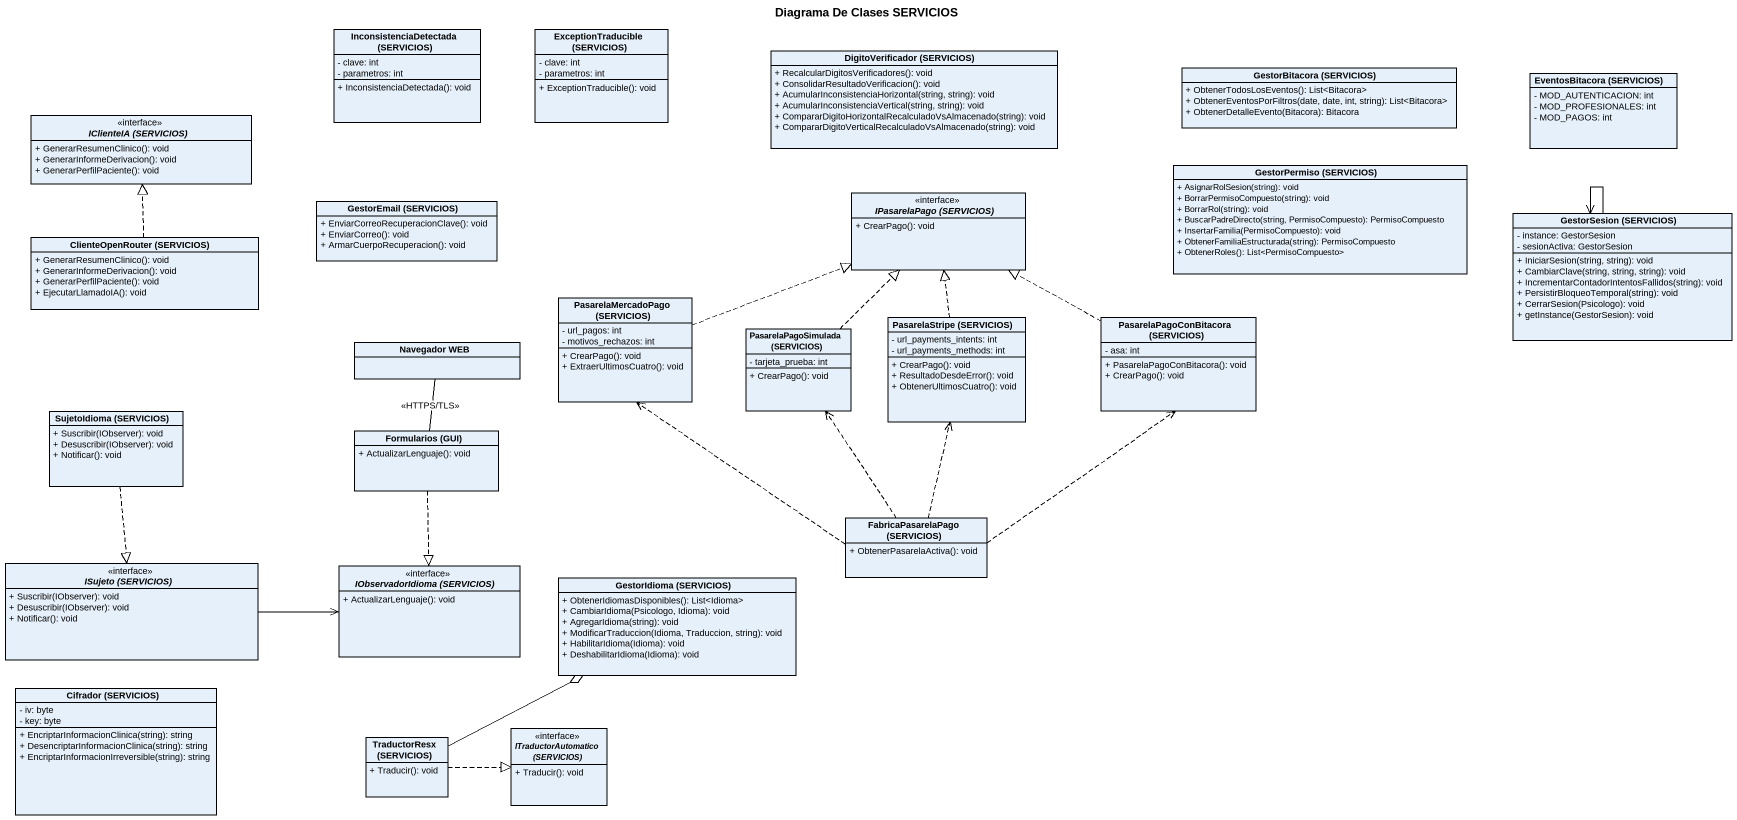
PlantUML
@startuml
title Diagrama De Clases SERVICIOS
hide circle
hide empty members
skinparam classAttributeIconSize 0
class "InconsistenciaDetectada (SERVICIOS)" as InconsistenciaDetectada {
  - clave: int
  - parametros: int
  + InconsistenciaDetectada(): void
}
class "ExceptionTraducible (SERVICIOS)" as ExceptionTraducible {
  - clave: int
  - parametros: int
  + ExceptionTraducible(): void
}
class "DigitoVerificador (SERVICIOS)" as DigitoVerificador_SERVICIOS {
  + RecalcularDigitosVerificadores(): void
  + ConsolidarResultadoVerificacion(): void
  + AcumularInconsistenciaHorizontal(string, string): void
  + AcumularInconsistenciaVertical(string, string): void
  + CompararDigitoHorizontalRecalculadoVsAlmacenado(string): void
  + CompararDigitoVerticalRecalculadoVsAlmacenado(string): void
}
class "GestorBitacora (SERVICIOS)" as GestorBitacora_SERVICIOS {
  + ObtenerTodosLosEventos(): List<Bitacora>
  + ObtenerEventosPorFiltros(date, date, int, string): List<Bitacora>
  + ObtenerDetalleEvento(Bitacora): Bitacora
}
class "EventosBitacora (SERVICIOS)" as EventosBitacora_SERVICIOS {
  - MOD_AUTENTICACION: int
  - MOD_PROFESIONALES: int
  - MOD_PAGOS: int
}
interface "IClienteIA (SERVICIOS)" as IClienteIA_SERVICIOS {
  + GenerarResumenClinico(): void
  + GenerarInformeDerivacion(): void
  + GenerarPerfilPaciente(): void
}
class "GestorPermiso (SERVICIOS)" as GestorPermiso_SERVICIOS {
  + AsignarRolSesion(string): void
  + BorrarPermisoCompuesto(string): void
  + BorrarRol(string): void
  + BuscarPadreDirecto(string, PermisoCompuesto): PermisoCompuesto
  + InsertarFamilia(PermisoCompuesto): void
  + ObtenerFamiliaEstructurada(string): PermisoCompuesto
  + ObtenerRoles(): List<PermisoCompuesto>
}
class "GestorEmail (SERVICIOS)" as GestorEmail_SERVICIOS {
  + EnviarCorreoRecuperacionClave(): void
  + EnviarCorreo(): void
  + ArmarCuerpoRecuperacion(): void
}
interface "IPasarelaPago (SERVICIOS)" as IPasarelaPago_SERVICIOS {
  + CrearPago(): void
}
class "GestorSesion (SERVICIOS)" as GestorSesion_SERVICIOS {
  - instance: GestorSesion
  - sesionActiva: GestorSesion
  + IniciarSesion(string, string): void
  + CambiarClave(string, string, string): void
  + IncrementarContadorIntentosFallidos(string): void
  + PersistirBloqueoTemporal(string): void
  + CerrarSesion(Psicologo): void
  + getInstance(GestorSesion): void
}
class "ClienteOpenRouter (SERVICIOS)" as ClienteOpenRouter_SERVICIOS {
  + GenerarResumenClinico(): void
  + GenerarInformeDerivacion(): void
  + GenerarPerfilPaciente(): void
  + EjecutarLlamadoIA(): void
}
class "PasarelaMercadoPago (SERVICIOS)" as PasarelaMercadoPago {
  - url_pagos: int
  - motivos_rechazos: int
  + CrearPago(): void
  + ExtraerUltimosCuatro(): void
}
class "PasarelaPagoSimulada (SERVICIOS)" as PasarelaPagoSimulada {
  - tarjeta_prueba: int
  + CrearPago(): void
}
class "PasarelaStripe (SERVICIOS)" as PasarelaStripe_SERVICIOS {
  - url_payments_intents: int
  - url_payments_methods: int
  + CrearPago(): void
  + ResultadoDesdeError(): void
  + ObtenerUltimosCuatro(): void
}
class "PasarelaPagoConBitacora (SERVICIOS)" as PasarelaPagoConBitacora {
  - asa: int
  + PasarelaPagoConBitacora(): void
  + CrearPago(): void
}
class "Navegador WEB" as Navegador_WEB
class "SujetoIdioma (SERVICIOS)" as SujetoIdioma_SERVICIOS {
  + Suscribir(IObserver): void
  + Desuscribir(IObserver): void
  + Notificar(): void
}
class "Formularios (GUI)" as Formularios_GUI {
  + ActualizarLenguaje(): void
}
class "FabricaPasarelaPago (SERVICIOS)" as FabricaPasarelaPago {
  + ObtenerPasarelaActiva(): void
}
interface "ISujeto (SERVICIOS)" as ISujeto_SERVICIOS {
  + Suscribir(IObserver): void
  + Desuscribir(IObserver): void
  + Notificar(): void
}
interface "IObservadorIdioma (SERVICIOS)" as IObservadorIdioma_SERVICIOS {
  + ActualizarLenguaje(): void
}
class "GestorIdioma (SERVICIOS)" as GestorIdioma_SERVICIOS {
  + ObtenerIdiomasDisponibles(): List<Idioma>
  + CambiarIdioma(Psicologo, Idioma): void
  + AgregarIdioma(string): void
  + ModificarTraduccion(Idioma, Traduccion, string): void
  + HabilitarIdioma(Idioma): void
  + DeshabilitarIdioma(Idioma): void
}
class "Cifrador (SERVICIOS)" as Cifrador_SERVICIOS {
  - iv: byte
  - key: byte
  + EncriptarInformacionClinica(string): string
  + DesencriptarInformacionClinica(string): string
  + EncriptarInformacionIrreversible(string): string
}
class "TraductorResx (SERVICIOS)" as TraductorResx_SERVICIOS {
  + Traducir(): void
}
interface "ITraductorAutomatico (SERVICIOS)" as ITraductorAutomatico {
  + Traducir(): void
}
GestorSesion_SERVICIOS --> GestorSesion_SERVICIOS
ClienteOpenRouter_SERVICIOS .up.|> IClienteIA_SERVICIOS
PasarelaMercadoPago .right.|> IPasarelaPago_SERVICIOS
PasarelaPagoSimulada .up.|> IPasarelaPago_SERVICIOS
PasarelaStripe_SERVICIOS .up.|> IPasarelaPago_SERVICIOS
PasarelaPagoConBitacora .left.|> IPasarelaPago_SERVICIOS
SujetoIdioma_SERVICIOS ..|> ISujeto_SERVICIOS
Formularios_GUI -up- Navegador_WEB : <<HTTPS/TLS>>
Formularios_GUI ..|> IObservadorIdioma_SERVICIOS
FabricaPasarelaPago .up.> PasarelaMercadoPago
FabricaPasarelaPago .up.> PasarelaPagoSimulada
FabricaPasarelaPago .up.> PasarelaStripe_SERVICIOS
FabricaPasarelaPago .up.> PasarelaPagoConBitacora
ISujeto_SERVICIOS -right-> IObservadorIdioma_SERVICIOS
TraductorResx_SERVICIOS -right-o GestorIdioma_SERVICIOS
TraductorResx_SERVICIOS .right.|> ITraductorAutomatico
@enduml
